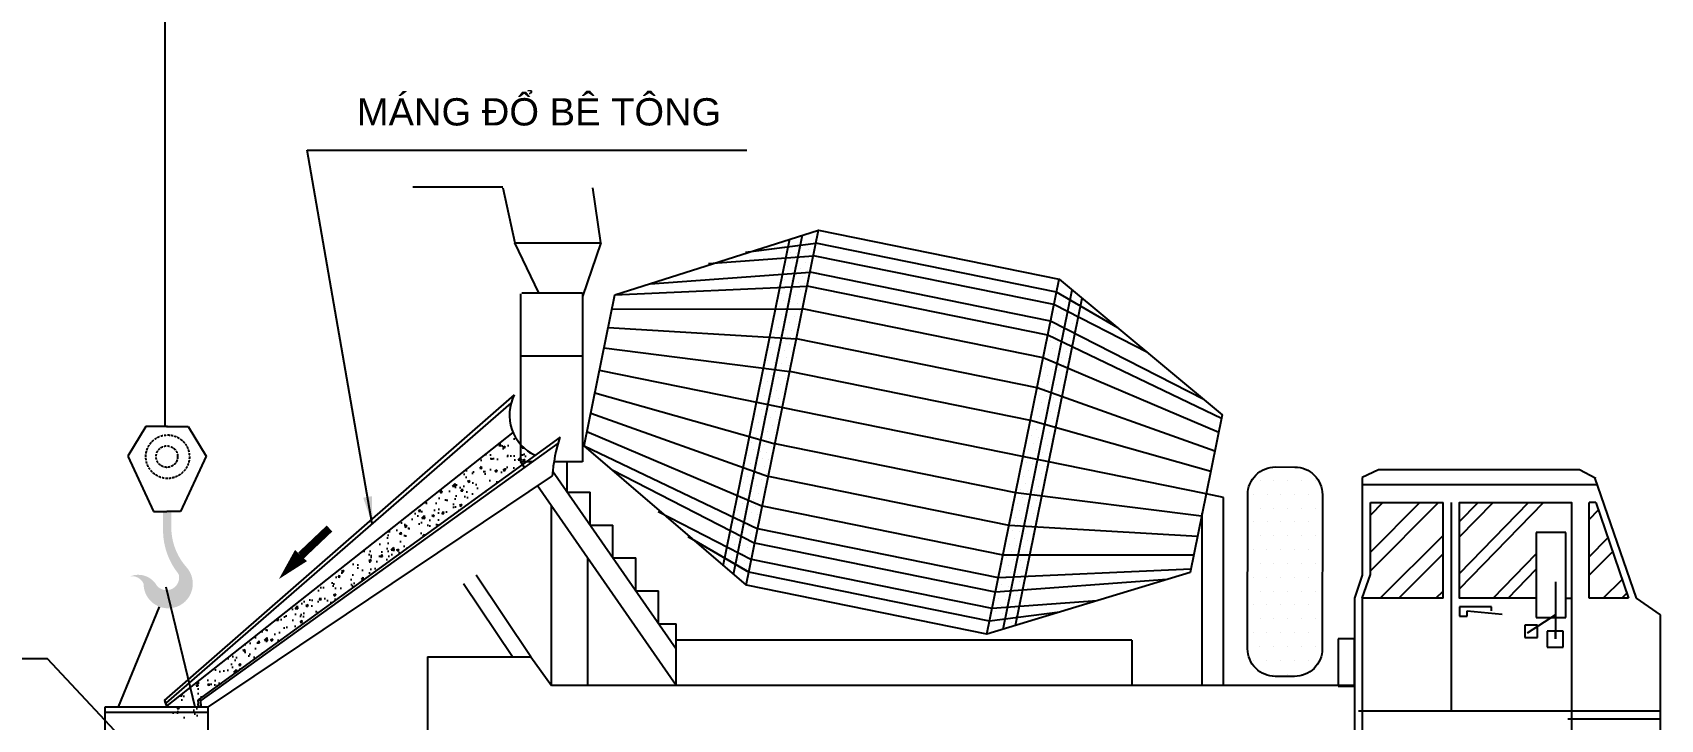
# Model space of a CAD drawing. Header units: millimetres. Extents: x -346728 to 1320345, y -537202 to -385966.
# Drawn here: x 880568 to 898455, y -429930 to -422380 of the extents above; entities that cross this region are included whole.
import ezdxf
from ezdxf.enums import TextEntityAlignment as Align

# ---------------------------------------------------------------- set-up
doc = ezdxf.new("R2010")
doc.units = ezdxf.units.MM
doc.header["$LTSCALE"] = 100
doc.linetypes.add('DASHED2', pattern=[0.375, 0.25, -0.125])
for name, color, linetype in [('01', 8, 'Continuous'), ('0275', 1, 'Continuous'), ('9', 9, 'Continuous'), ('A-TEXT', 7, 'Continuous'), ('coc', 4, 'Continuous'), ('DUONG-BAO', 2, 'Continuous'), ('manh', 4, 'Continuous')]:
    doc.layers.add(name, color=color, linetype=linetype)
doc.layers.add('TEXT', color=8, linetype='Continuous', lineweight=25)
doc.styles.add('VnArialH', font='VHARIAL.TTF')
doc.dimstyles.new('KT1', dxfattribs={"dimtxt": 250, "dimasz": 1000, "dimexe": 100, "dimexo": 100, "dimgap": 50, "dimtad": 1, "dimdec": 0, "dimzin": 2, "dimdsep": 46, "dimtxsty": 'Standard', "dimblk2": 'OBLIQUE', "dimcen": 0.09, "dimdle": 100, "dimclrt": 2, "dimadec": 0, "dimazin": 0, "dimtfac": 1, "dimtdec": 0, "dimtofl": 0, "dimtmove": 0, "dimatfit": 3, "dimfxl": 1, "dimtolj": 1, "dimtzin": 2, "dimarcsym": 0})

# ---------------------------------------------------------------- blocks, each defined once
blk = doc.blocks.new('*X194')
at = {"color": 0}
for p, q in [((409.463, 333.096), (412.311, 335.944)), ((409.463, 332.035), (413.372, 335.944)), ((409.463, 335.217), (410.19, 335.944)), ((421.938, 334.964), (422.481, 335.507)), ((410.017, 330.468), (413.609, 334.059)), ((421.938, 332.842), (423.017, 333.922)), ((411.078, 330.468), (413.609, 332.999)), ((421.938, 331.782), (423.286, 333.129)), ((413.199, 330.468), (413.609, 330.877)), ((422.745, 330.468), (423.822, 331.544)), ((423.806, 330.468), (424.09, 330.752))]:
    blk.add_line(p, q, dxfattribs=at)
blk = doc.blocks.new('*X197')
at = {"color": 0}
for p, q in [((528.375, 224.25), (528.375, 224.25)), ((528.75, 225), (528.75, 225)), ((529.125, 224.25), (529.125, 224.25)), ((529.5, 225), (529.5, 225)), ((529.875, 224.25), (529.875, 224.25)), ((530.25, 225), (530.25, 225)), ((530.625, 224.25), (530.625, 224.25)), ((531.375, 224.25), (531.375, 224.25)), ((528, 223.5), (528, 223.5)), ((528.75, 223.5), (528.75, 223.5)), ((529.5, 223.5), (529.5, 223.5)), ((530.25, 223.5), (530.25, 223.5)), ((531, 223.5), (531, 223.5)), ((528.375, 222.75), (528.375, 222.75)), ((529.125, 222.75), (529.125, 222.75)), ((529.875, 222.75), (529.875, 222.75)), ((530.625, 222.75), (530.625, 222.75)), ((531.375, 222.75), (531.375, 222.75)), ((528, 222), (528, 222)), ((528.75, 222), (528.75, 222)), ((529.5, 222), (529.5, 222)), ((530.25, 222), (530.25, 222)), ((531, 222), (531, 222)), ((528.375, 221.25), (528.375, 221.25)), ((529.125, 221.25), (529.125, 221.25)), ((529.875, 221.25), (529.875, 221.25)), ((530.625, 221.25), (530.625, 221.25)), ((531.375, 221.25), (531.375, 221.25)), ((528, 220.5), (528, 220.5)), ((528.375, 219.75), (528.375, 219.75)), ((528.75, 220.5), (528.75, 220.5)), ((529.125, 219.75), (529.125, 219.75)), ((529.5, 220.5), (529.5, 220.5)), ((529.875, 219.75), (529.875, 219.75)), ((530.25, 220.5), (530.25, 220.5)), ((530.625, 219.75), (530.625, 219.75)), ((531, 220.5), (531, 220.5)), ((531.375, 219.75), (531.375, 219.75)), ((528, 219), (528, 219)), ((528.75, 219), (528.75, 219)), ((529.5, 219), (529.5, 219)), ((530.25, 219), (530.25, 219)), ((531, 219), (531, 219)), ((528.375, 218.25), (528.375, 218.25)), ((529.125, 218.25), (529.125, 218.25)), ((529.875, 218.25), (529.875, 218.25)), ((530.625, 218.25), (530.625, 218.25)), ((531.375, 218.25), (531.375, 218.25)), ((528, 217.5), (528, 217.5)), ((528.75, 217.5), (528.75, 217.5)), ((529.5, 217.5), (529.5, 217.5)), ((530.25, 217.5), (530.25, 217.5)), ((531, 217.5), (531, 217.5)), ((528.375, 216.75), (528.375, 216.75)), ((529.125, 216.75), (529.125, 216.75)), ((529.875, 216.75), (529.875, 216.75)), ((530.625, 216.75), (530.625, 216.75)), ((531.375, 216.75), (531.375, 216.75)), ((528, 216), (528, 216)), ((528.75, 216), (528.75, 216)), ((529.5, 216), (529.5, 216)), ((530.25, 216), (530.25, 216)), ((531, 216), (531, 216)), ((528, 214.5), (528, 214.5)), ((528.375, 215.25), (528.375, 215.25)), ((528.75, 214.5), (528.75, 214.5)), ((529.125, 215.25), (529.125, 215.25)), ((529.5, 214.5), (529.5, 214.5)), ((529.875, 215.25), (529.875, 215.25)), ((530.25, 214.5), (530.25, 214.5)), ((530.625, 215.25), (530.625, 215.25)), ((531, 214.5), (531, 214.5)), ((531.375, 215.25), (531.375, 215.25))]:
    blk.add_line(p, q, dxfattribs=at)
blk = doc.blocks.new('*X195')
at = {"color": 0}
for p, q in [((541.875, 228), (541.875, 228)), ((542.0625, 228.375), (542.0625, 228.375)), ((542.25, 228), (542.25, 228)), ((542.4375, 228.375), (542.4375, 228.375)), ((542.625, 228), (542.625, 228)), ((542.8125, 228.375), (542.8125, 228.375)), ((543, 228), (543, 228)), ((543.1875, 228.375), (543.1875, 228.375)), ((541.875, 227.25), (541.875, 227.25)), ((542.0625, 227.625), (542.0625, 227.625)), ((542.0625, 226.875), (542.0625, 226.875)), ((542.25, 227.25), (542.25, 227.25)), ((542.4375, 227.625), (542.4375, 227.625)), ((542.4375, 226.875), (542.4375, 226.875)), ((542.625, 227.25), (542.625, 227.25)), ((542.8125, 227.625), (542.8125, 227.625)), ((542.8125, 226.875), (542.8125, 226.875)), ((543, 227.25), (543, 227.25)), ((543.1875, 227.625), (543.1875, 227.625)), ((543.1875, 226.875), (543.1875, 226.875)), ((541.875, 226.5), (541.875, 226.5)), ((542.0625, 226.125), (542.0625, 226.125)), ((542.25, 226.5), (542.25, 226.5)), ((542.4375, 226.125), (542.4375, 226.125)), ((542.625, 226.5), (542.625, 226.5)), ((542.8125, 226.125), (542.8125, 226.125)), ((543, 226.5), (543, 226.5)), ((543.1875, 226.125), (543.1875, 226.125)), ((541.875, 225.75), (541.875, 225.75)), ((542.0625, 225.375), (542.0625, 225.375)), ((542.25, 225.75), (542.25, 225.75)), ((542.4375, 225.375), (542.4375, 225.375)), ((542.625, 225.75), (542.625, 225.75)), ((542.8125, 225.375), (542.8125, 225.375)), ((543, 225.75), (543, 225.75)), ((543.1875, 225.375), (543.1875, 225.375)), ((541.875, 225), (541.875, 225)), ((541.875, 224.25), (541.875, 224.25)), ((542.0625, 224.625), (542.0625, 224.625)), ((542.25, 225), (542.25, 225)), ((542.25, 224.25), (542.25, 224.25)), ((542.4375, 224.625), (542.4375, 224.625)), ((542.625, 225), (542.625, 225)), ((542.625, 224.25), (542.625, 224.25)), ((542.8125, 224.625), (542.8125, 224.625)), ((543, 225), (543, 225)), ((543, 224.25), (543, 224.25)), ((543.1875, 224.625), (543.1875, 224.625)), ((541.875, 223.5), (541.875, 223.5)), ((542.0625, 223.875), (542.0625, 223.875)), ((542.25, 223.5), (542.25, 223.5)), ((542.4375, 223.875), (542.4375, 223.875)), ((542.625, 223.5), (542.625, 223.5)), ((542.8125, 223.875), (542.8125, 223.875)), ((543, 223.5), (543, 223.5)), ((543.1875, 223.875), (543.1875, 223.875)), ((541.875, 222.75), (541.875, 222.75)), ((542.0625, 223.125), (542.0625, 223.125)), ((542.0625, 222.375), (542.0625, 222.375)), ((542.25, 222.75), (542.25, 222.75)), ((542.4375, 223.125), (542.4375, 223.125)), ((542.4375, 222.375), (542.4375, 222.375)), ((542.625, 222.75), (542.625, 222.75)), ((542.8125, 223.125), (542.8125, 223.125)), ((542.8125, 222.375), (542.8125, 222.375)), ((543, 222.75), (543, 222.75)), ((543.1875, 223.125), (543.1875, 223.125)), ((543.1875, 222.375), (543.1875, 222.375)), ((541.875, 222), (541.875, 222)), ((542.0625, 221.625), (542.0625, 221.625)), ((542.25, 222), (542.25, 222)), ((542.4375, 221.625), (542.4375, 221.625)), ((542.625, 222), (542.625, 222)), ((542.8125, 221.625), (542.8125, 221.625)), ((543, 222), (543, 222)), ((543.1875, 221.625), (543.1875, 221.625)), ((541.875, 221.25), (541.875, 221.25)), ((542.0625, 220.875), (542.0625, 220.875)), ((542.25, 221.25), (542.25, 221.25)), ((542.4375, 220.875), (542.4375, 220.875)), ((542.625, 221.25), (542.625, 221.25)), ((542.8125, 220.875), (542.8125, 220.875)), ((543, 221.25), (543, 221.25)), ((543.1875, 220.875), (543.1875, 220.875)), ((541.875, 220.5), (541.875, 220.5)), ((541.875, 219.75), (541.875, 219.75)), ((542.0625, 220.125), (542.0625, 220.125)), ((542.25, 220.5), (542.25, 220.5)), ((542.25, 219.75), (542.25, 219.75)), ((542.4375, 220.125), (542.4375, 220.125)), ((542.625, 220.5), (542.625, 220.5)), ((542.625, 219.75), (542.625, 219.75)), ((542.8125, 220.125), (542.8125, 220.125)), ((543, 220.5), (543, 220.5)), ((543, 219.75), (543, 219.75)), ((543.1875, 220.125), (543.1875, 220.125)), ((541.875, 219), (541.875, 219)), ((542.0625, 219.375), (542.0625, 219.375)), ((542.25, 219), (542.25, 219)), ((542.4375, 219.375), (542.4375, 219.375)), ((542.625, 219), (542.625, 219)), ((542.8125, 219.375), (542.8125, 219.375)), ((543, 219), (543, 219)), ((543.1875, 219.375), (543.1875, 219.375)), ((541.875, 218.25), (541.875, 218.25)), ((542.0625, 218.625), (542.0625, 218.625)), ((542.25, 218.25), (542.25, 218.25)), ((542.4375, 218.625), (542.4375, 218.625)), ((542.625, 218.25), (542.625, 218.25)), ((542.8125, 218.625), (542.8125, 218.625)), ((543, 218.25), (543, 218.25)), ((543.1875, 218.625), (543.1875, 218.625)), ((541.875, 217.5), (541.875, 217.5)), ((542.0625, 217.875), (542.0625, 217.875)), ((542.0625, 217.125), (542.0625, 217.125)), ((542.25, 217.5), (542.25, 217.5)), ((542.4375, 217.875), (542.4375, 217.875)), ((542.4375, 217.125), (542.4375, 217.125)), ((542.625, 217.5), (542.625, 217.5)), ((542.8125, 217.875), (542.8125, 217.875)), ((542.8125, 217.125), (542.8125, 217.125)), ((543, 217.5), (543, 217.5)), ((543.1875, 217.875), (543.1875, 217.875)), ((543.1875, 217.125), (543.1875, 217.125)), ((541.875, 216.75), (541.875, 216.75)), ((542.0625, 216.375), (542.0625, 216.375)), ((542.25, 216.75), (542.25, 216.75)), ((542.4375, 216.375), (542.4375, 216.375)), ((542.625, 216.75), (542.625, 216.75)), ((542.8125, 216.375), (542.8125, 216.375)), ((543, 216.75), (543, 216.75)), ((543.1875, 216.375), (543.1875, 216.375)), ((541.875, 216), (541.875, 216)), ((542.0625, 215.625), (542.0625, 215.625)), ((542.25, 216), (542.25, 216)), ((542.4375, 215.625), (542.4375, 215.625)), ((542.625, 216), (542.625, 216)), ((542.8125, 215.625), (542.8125, 215.625)), ((543, 216), (543, 216)), ((543.1875, 215.625), (543.1875, 215.625)), ((541.875, 215.25), (541.875, 215.25)), ((541.875, 214.5), (541.875, 214.5)), ((542.0625, 214.875), (542.0625, 214.875)), ((542.25, 215.25), (542.25, 215.25)), ((542.25, 214.5), (542.25, 214.5)), ((542.4375, 214.875), (542.4375, 214.875)), ((542.625, 215.25), (542.625, 215.25)), ((542.625, 214.5), (542.625, 214.5)), ((542.8125, 214.875), (542.8125, 214.875)), ((543, 215.25), (543, 215.25)), ((543, 214.5), (543, 214.5)), ((543.1875, 214.875), (543.1875, 214.875)), ((541.875, 213.75), (541.875, 213.75)), ((542.0625, 214.125), (542.0625, 214.125)), ((542.25, 213.75), (542.25, 213.75)), ((542.4375, 214.125), (542.4375, 214.125)), ((542.625, 213.75), (542.625, 213.75)), ((542.8125, 214.125), (542.8125, 214.125)), ((543, 213.75), (543, 213.75)), ((543.1875, 214.125), (543.1875, 214.125)), ((541.875, 213), (541.875, 213)), ((542.0625, 213.375), (542.0625, 213.375)), ((542.25, 213), (542.25, 213)), ((542.4375, 213.375), (542.4375, 213.375)), ((542.625, 213), (542.625, 213)), ((542.8125, 213.375), (542.8125, 213.375)), ((543, 213), (543, 213)), ((543.1875, 213.375), (543.1875, 213.375)), ((541.875, 212.25), (541.875, 212.25)), ((542.0625, 212.625), (542.0625, 212.625)), ((542.0625, 211.875), (542.0625, 211.875)), ((542.25, 212.25), (542.25, 212.25)), ((542.4375, 212.625), (542.4375, 212.625)), ((542.4375, 211.875), (542.4375, 211.875)), ((542.625, 212.25), (542.625, 212.25)), ((542.8125, 212.625), (542.8125, 212.625)), ((542.8125, 211.875), (542.8125, 211.875)), ((543, 212.25), (543, 212.25)), ((543.1875, 212.625), (543.1875, 212.625)), ((543.1875, 211.875), (543.1875, 211.875)), ((541.875, 211.5), (541.875, 211.5)), ((542.0625, 211.125), (542.0625, 211.125)), ((542.25, 211.5), (542.25, 211.5)), ((542.4375, 211.125), (542.4375, 211.125)), ((542.625, 211.5), (542.625, 211.5)), ((542.8125, 211.125), (542.8125, 211.125)), ((543, 211.5), (543, 211.5)), ((543.1875, 211.125), (543.1875, 211.125)), ((541.875, 210.75), (541.875, 210.75)), ((542.25, 210.75), (542.25, 210.75)), ((542.625, 210.75), (542.625, 210.75)), ((543, 210.75), (543, 210.75))]:
    blk.add_line(p, q, dxfattribs=at)
blk = doc.blocks.new('*X196')
at = {"color": 0}
for p, q in [((556.6875, 228.375), (556.6875, 228.375)), ((556.875, 228), (556.875, 228)), ((557.0625, 228.375), (557.0625, 228.375)), ((557.25, 228), (557.25, 228)), ((557.4375, 228.375), (557.4375, 228.375)), ((557.625, 228), (557.625, 228)), ((557.8125, 228.375), (557.8125, 228.375)), ((556.6875, 227.625), (556.6875, 227.625)), ((556.6875, 226.875), (556.6875, 226.875)), ((556.875, 227.25), (556.875, 227.25)), ((557.0625, 227.625), (557.0625, 227.625)), ((557.0625, 226.875), (557.0625, 226.875)), ((557.25, 227.25), (557.25, 227.25)), ((557.4375, 227.625), (557.4375, 227.625)), ((557.4375, 226.875), (557.4375, 226.875)), ((557.625, 227.25), (557.625, 227.25)), ((557.8125, 227.625), (557.8125, 227.625)), ((557.8125, 226.875), (557.8125, 226.875)), ((556.6875, 226.125), (556.6875, 226.125)), ((556.875, 226.5), (556.875, 226.5)), ((557.0625, 226.125), (557.0625, 226.125)), ((557.25, 226.5), (557.25, 226.5)), ((557.4375, 226.125), (557.4375, 226.125)), ((557.625, 226.5), (557.625, 226.5)), ((557.8125, 226.125), (557.8125, 226.125)), ((556.6875, 225.375), (556.6875, 225.375)), ((556.875, 225.75), (556.875, 225.75)), ((557.0625, 225.375), (557.0625, 225.375)), ((557.25, 225.75), (557.25, 225.75)), ((557.4375, 225.375), (557.4375, 225.375)), ((557.625, 225.75), (557.625, 225.75)), ((557.8125, 225.375), (557.8125, 225.375)), ((556.6875, 224.625), (556.6875, 224.625)), ((556.875, 225), (556.875, 225)), ((556.875, 224.25), (556.875, 224.25)), ((557.0625, 224.625), (557.0625, 224.625)), ((557.25, 225), (557.25, 225)), ((557.25, 224.25), (557.25, 224.25)), ((557.4375, 224.625), (557.4375, 224.625)), ((557.625, 225), (557.625, 225)), ((557.625, 224.25), (557.625, 224.25)), ((557.8125, 224.625), (557.8125, 224.625)), ((556.6875, 223.875), (556.6875, 223.875)), ((556.875, 223.5), (556.875, 223.5)), ((557.0625, 223.875), (557.0625, 223.875)), ((557.25, 223.5), (557.25, 223.5)), ((557.4375, 223.875), (557.4375, 223.875)), ((557.625, 223.5), (557.625, 223.5)), ((557.8125, 223.875), (557.8125, 223.875)), ((556.6875, 223.125), (556.6875, 223.125)), ((556.6875, 222.375), (556.6875, 222.375)), ((556.875, 222.75), (556.875, 222.75)), ((557.0625, 223.125), (557.0625, 223.125)), ((557.0625, 222.375), (557.0625, 222.375)), ((557.25, 222.75), (557.25, 222.75)), ((557.4375, 223.125), (557.4375, 223.125)), ((557.4375, 222.375), (557.4375, 222.375)), ((557.625, 222.75), (557.625, 222.75)), ((557.8125, 223.125), (557.8125, 223.125)), ((557.8125, 222.375), (557.8125, 222.375)), ((556.6875, 221.625), (556.6875, 221.625)), ((556.875, 222), (556.875, 222)), ((557.0625, 221.625), (557.0625, 221.625)), ((557.25, 222), (557.25, 222)), ((557.4375, 221.625), (557.4375, 221.625)), ((557.625, 222), (557.625, 222)), ((557.8125, 221.625), (557.8125, 221.625)), ((556.6875, 220.875), (556.6875, 220.875)), ((556.875, 221.25), (556.875, 221.25)), ((557.0625, 220.875), (557.0625, 220.875)), ((557.25, 221.25), (557.25, 221.25)), ((557.4375, 220.875), (557.4375, 220.875)), ((557.625, 221.25), (557.625, 221.25)), ((557.8125, 220.875), (557.8125, 220.875)), ((556.6875, 220.125), (556.6875, 220.125)), ((556.875, 220.5), (556.875, 220.5)), ((556.875, 219.75), (556.875, 219.75)), ((557.0625, 220.125), (557.0625, 220.125)), ((557.25, 220.5), (557.25, 220.5)), ((557.25, 219.75), (557.25, 219.75)), ((557.4375, 220.125), (557.4375, 220.125)), ((557.625, 220.5), (557.625, 220.5)), ((557.625, 219.75), (557.625, 219.75)), ((557.8125, 220.125), (557.8125, 220.125)), ((556.6875, 219.375), (556.6875, 219.375)), ((556.875, 219), (556.875, 219)), ((557.0625, 219.375), (557.0625, 219.375)), ((557.25, 219), (557.25, 219)), ((557.4375, 219.375), (557.4375, 219.375)), ((557.625, 219), (557.625, 219)), ((557.8125, 219.375), (557.8125, 219.375)), ((556.6875, 218.625), (556.6875, 218.625)), ((556.875, 218.25), (556.875, 218.25)), ((557.0625, 218.625), (557.0625, 218.625)), ((557.25, 218.25), (557.25, 218.25)), ((557.4375, 218.625), (557.4375, 218.625)), ((557.625, 218.25), (557.625, 218.25)), ((557.8125, 218.625), (557.8125, 218.625)), ((556.6875, 217.875), (556.6875, 217.875)), ((556.6875, 217.125), (556.6875, 217.125)), ((556.875, 217.5), (556.875, 217.5)), ((557.0625, 217.875), (557.0625, 217.875)), ((557.0625, 217.125), (557.0625, 217.125)), ((557.25, 217.5), (557.25, 217.5)), ((557.4375, 217.875), (557.4375, 217.875)), ((557.4375, 217.125), (557.4375, 217.125)), ((557.625, 217.5), (557.625, 217.5)), ((557.8125, 217.875), (557.8125, 217.875)), ((557.8125, 217.125), (557.8125, 217.125)), ((556.6875, 216.375), (556.6875, 216.375)), ((556.875, 216.75), (556.875, 216.75)), ((557.0625, 216.375), (557.0625, 216.375)), ((557.25, 216.75), (557.25, 216.75)), ((557.4375, 216.375), (557.4375, 216.375)), ((557.625, 216.75), (557.625, 216.75)), ((557.8125, 216.375), (557.8125, 216.375)), ((556.6875, 215.625), (556.6875, 215.625)), ((556.875, 216), (556.875, 216)), ((557.0625, 215.625), (557.0625, 215.625)), ((557.25, 216), (557.25, 216)), ((557.4375, 215.625), (557.4375, 215.625)), ((557.625, 216), (557.625, 216)), ((557.8125, 215.625), (557.8125, 215.625)), ((556.6875, 214.875), (556.6875, 214.875)), ((556.875, 215.25), (556.875, 215.25)), ((556.875, 214.5), (556.875, 214.5)), ((557.0625, 214.875), (557.0625, 214.875)), ((557.25, 215.25), (557.25, 215.25)), ((557.25, 214.5), (557.25, 214.5)), ((557.4375, 214.875), (557.4375, 214.875)), ((557.625, 215.25), (557.625, 215.25)), ((557.625, 214.5), (557.625, 214.5)), ((557.8125, 214.875), (557.8125, 214.875)), ((556.6875, 214.125), (556.6875, 214.125)), ((556.875, 213.75), (556.875, 213.75)), ((557.0625, 214.125), (557.0625, 214.125)), ((557.25, 213.75), (557.25, 213.75)), ((557.4375, 214.125), (557.4375, 214.125)), ((557.625, 213.75), (557.625, 213.75)), ((557.8125, 214.125), (557.8125, 214.125)), ((556.6875, 213.375), (556.6875, 213.375)), ((556.875, 213), (556.875, 213)), ((557.0625, 213.375), (557.0625, 213.375)), ((557.25, 213), (557.25, 213)), ((557.4375, 213.375), (557.4375, 213.375)), ((557.625, 213), (557.625, 213)), ((557.8125, 213.375), (557.8125, 213.375)), ((556.6875, 212.625), (556.6875, 212.625)), ((556.6875, 211.875), (556.6875, 211.875)), ((556.875, 212.25), (556.875, 212.25)), ((557.0625, 212.625), (557.0625, 212.625)), ((557.0625, 211.875), (557.0625, 211.875)), ((557.25, 212.25), (557.25, 212.25)), ((557.4375, 212.625), (557.4375, 212.625)), ((557.4375, 211.875), (557.4375, 211.875)), ((557.625, 212.25), (557.625, 212.25)), ((557.8125, 212.625), (557.8125, 212.625)), ((557.8125, 211.875), (557.8125, 211.875)), ((556.6875, 211.125), (556.6875, 211.125)), ((556.875, 211.5), (556.875, 211.5)), ((557.0625, 211.125), (557.0625, 211.125)), ((557.25, 211.5), (557.25, 211.5)), ((557.4375, 211.125), (557.4375, 211.125)), ((557.625, 211.5), (557.625, 211.5)), ((557.8125, 211.125), (557.8125, 211.125)), ((556.875, 210.75), (556.875, 210.75)), ((557.25, 210.75), (557.25, 210.75)), ((557.625, 210.75), (557.625, 210.75))]:
    blk.add_line(p, q, dxfattribs=at)
blk = doc.blocks.new('_OBLIQUE')
at = {"color": 0, "linetype": 'ByBlock'}
blk.add_line((-0.5, -0.5), (0.5, 0.5), dxfattribs=at)

msp = doc.modelspace()

# ---------------------------------------------------------------- hatches: boundary and pattern name
at = {"layer": '01'}
h = msp.add_hatch(dxfattribs=at)
h.set_pattern_fill('AR-CONC', color=256, scale=36, style=0)
h.set_pattern_definition([(50, (615641.17, -477891.32), (258.21367, -22.59077), [27, -297]), (355, (615641.17, -477891.32), (-49.95048, 270.78917), [21.6, -237.6]), (100.4514, (615662.69, -477893.2), (208.26338, 248.19824), [22.94647, -252.41116]), (46.1842, (615641.17, -477819.32), (384.20678, -59.58685), [40.5, -445.5]), (96.6356, (615673.2, -477824.3), (336.47857, 350.68243), [34.4197, -378.6167]), (351.1842, (615641.17, -477819.32), (336.4783, 350.6827), [32.4, -356.4]), (21, (615677.17, -477837.32), (214.88654, -144.9428), [27, -297]), (326, (615677.17, -477837.32), (87.59352, 261.05402), [21.6, -237.6]), (71.4514, (615695.07, -477849.4), (302.48015, 116.11098), [22.94647, -252.41116]), (37.5, (615641.17, -477891.32), (4.377548, 119.841787), [0, -234.72, 0, -241.2, 0, -238.5]), (7.5, (615641.17, -477891.32), (94.705033, 141.988216), [0, -137.52, 0, -229.32, 0, -90.9]), (327.5, (615560.89, -477891.32), (192.176077, -8.119754), [0, -90, 0, -280.8, 0, -372.6]), (317.5, (615524.89, -477891.32), (209.94702, 36.03779), [0, -117, 0, -186.48, 0, -264.6])])
h.paths.add_polyline_path([(886091.6, -427025.8, -0.186435), (885846.7, -426774.5), (882042.8, -429780.3, 0.3887103), (882401.9, -429897.8), (882387.2, -429713.4)])
at = {"layer": 'manh'}
h = msp.add_hatch(dxfattribs=at)
h.set_pattern_fill('ANSI37', color=256, scale=1.8, style=0)
h.set_pattern_definition([(45, (825904.6487, -450874.5175), (-0.1590990258, 0.1590990258), []), (135, (825904.6487, -450874.5175), (-0.1590990258, -0.1590990258), [])])
h.paths.add_polyline_path([(882260.8, -428258.2, -0.1675092), (882093.5, -427861.1), (882093.5, -427644), (882044.9, -427644), (882001.4, -427644), (882001.4, -427861.1, 0.1669187), (882173.1, -428332.9, -0.4974957), (882039.4, -428508.9), (882078.5, -428707.4, 0.6198401)])
h.paths.add_polyline_path([(882039.4, -428508.9, -0.2150261), (881935.6, -428461.9, 0.3838676), (881637.5, -428357.6, -0.3456423), (881787.5, -428437.5, 0.4364529), (882078.5, -428707.4)])

# ---------------------------------------------------------------- linework, layer by layer
at = {"layer": '01', "color": 8}
for p, q in [((896247.7, -427753.8, -881.1), (896451.5, -427543.4, -881.1)), ((896247.7, -428324.2, -881.1), (897003.8, -427543.4, -881.1)), ((896247.7, -428494.8, -881.1), (897169.1, -427543.4, -881.1)), ((896247.7, -427924.4, -881.1), (896616.7, -427543.4, -881.1))]:
    msp.add_line(p, q, dxfattribs=at)
at = {"layer": '01'}
msp.add_line((882415.7, -429719.6, -881.1), (882387.2, -429713.4, -881.1), dxfattribs=at)
at = {"layer": '01', "color": 7}
for p, q in [((882393.4, -429790.9, -881.1), (882387.2, -429713.4, -881.1)), ((882420.7, -429790.9, -881.1), (882415.7, -429719.6, -881.1))]:
    msp.add_line(p, q, dxfattribs=at)
at = {"layer": '0275', "color": 2}
for p, q in [((885734, -424078.8, -881.1), (884745.7, -424078.8, -881.1)), ((885735.9, -424087.5, -881.1), (885868.7, -424691.7, -881.1)), ((886812.7, -424691.7, -881.1), (886724.2, -424087.5, -881.1)), ((885868.7, -424691.7, -881.1), (886812.7, -424691.7, -881.1)), ((886131, -425241, -881.1), (885868.7, -424691.7, -881.1)), ((886812.7, -424691.7, -881.1), (886611.3, -425282.1, -881.1)), ((885932.8, -427098, -881.1), (885932.8, -425252.7, -881.1)), ((885944.5, -425241, -881.1), (886611.3, -425241, -881.1)), ((886611.3, -425241, -881.1), (886611.3, -427098, -881.1)), ((885932.8, -425933.7, -881.1), (886611.3, -425933.7, -881.1)), ((885861.6, -426360.2, -881.1), (882013.8, -429722.3, -881.1)), ((885974.9, -427158.7, -881.1), (885932.8, -427098, -881.1)), ((886059.2, -427098, -881.1), (885932.8, -427098, -881.1)), ((886611.3, -427098, -881.1), (886296.8, -427098, -881.1)), ((886443, -427432.8, -881.1), (886443, -427098, -881.1)), ((886277.8, -427252.7, -881.1), (882499.1, -429790.9, -881.1)), ((887640.3, -429155.6, -881.1), (886282.6, -427202, -881.1)), ((895358.5, -427186.7, -881.1), (895177.6, -427269.4, -881.1)), ((895177.6, -427269.4, -881.1), (895177.6, -428344.7, -881.1)), ((895177.6, -427269.4, -881.1), (895177.6, -427347, -881.1)), ((897566.1, -427186.7, -881.1), (895358.5, -427186.7, -881.1)), ((897747, -427279.7, -881.1), (897566.1, -427186.7, -881.1)), ((898191.6, -428598.1, -881.1), (897735.7, -427269.4, -881.1)), ((887640.3, -429555.1, -881.1), (886117.2, -427363.4, -881.1)), ((886443, -427432.8, -881.1), (886694, -427432.8, -881.1)), ((886694, -427794, -881.1), (886694, -427432.8, -881.1)), ((893655.2, -427488.5, -881.1), (893464.2, -427449.6, -881.1)), ((893655.2, -429555.1, -881.1), (893655.2, -427488.5, -881.1)), ((895177.6, -427347, -881.1), (897762.3, -427347, -881.1)), ((886269.5, -429555.1, -881.1), (886269.5, -427582.5, -881.1)), ((893420.6, -429555.1, -881.1), (893420.6, -427664.1, -881.1)), ((895268.4, -427543.4, -881.1), (896066.8, -427543.4, -881.1)), ((896154.7, -427543.4, -881.1), (896154.7, -429838.8, -881.1)), ((897670.7, -428598.1, -881.1), (897670.7, -427543.4, -881.1)), ((897747, -427543.4, -881.1), (897670.7, -427543.4, -881.1)), ((897747, -427543.4, -881.1), (898103.7, -428598.1, -881.1)), ((886694, -427794, -881.1), (886945, -427794, -881.1)), ((886945, -428155.2, -881.1), (886945, -427794, -881.1)), ((897090.4, -427874.3, -881.1), (897090.4, -428810, -881.1)), ((897416.1, -427874.3, -881.1), (897090.4, -427874.3, -881.1)), ((897416.1, -428810, -881.1), (897416.1, -427874.3, -881.1)), ((886670, -429555.1, -881.1), (886670, -428158.8, -881.1)), ((886945, -428155.2, -881.1), (887196, -428155.2, -881.1)), ((887196, -428516.3, -881.1), (887196, -428155.2, -881.1)), ((886044.7, -429241.5, -881.1), (885443.6, -428343.5, -881.1)), ((895177.6, -428344.7, -881.1), (895094.9, -428598.1, -881.1)), ((885841, -429241.5, -881.1), (885304.3, -428439.5, -881.1)), ((887196, -428516.3, -881.1), (887447, -428516.3, -881.1)), ((887447, -428877.5, -881.1), (887447, -428516.3, -881.1)), ((897302.4, -428417.1, -881.1), (897302.4, -429042.7, -881.1)), ((895094.9, -428598.1, -881.1), (895094.9, -430273.1, -881.1)), ((895177.6, -428598.1, -881.1), (895177.6, -430314.5, -881.1)), ((896066.8, -428598.1, -881.1), (895177.6, -428598.1, -881.1)), ((896247.7, -428691.1, -881.1), (896247.7, -428737.7, -881.1)), ((896599.3, -428691.1, -881.1), (896247.7, -428691.1, -881.1)), ((896247.7, -428737.7, -881.1), (896247.7, -428794.5, -881.1)), ((896330.5, -428794.5, -881.1), (896330.5, -428737.7, -881.1)), ((896330.5, -428737.7, -881.1), (896714.9, -428774.1, -881.1)), ((896599.3, -428737.7, -881.1), (896599.3, -428691.1, -881.1)), ((897416.1, -428598.1, -881.1), (897478.2, -428598.1, -881.1)), ((897478.2, -428598.1, -881.1), (897478.2, -430231.7, -881.1)), ((898103.7, -428598.1, -881.1), (897670.7, -428598.1, -881.1)), ((898455.3, -428779, -881.1), (898191.6, -428598.1, -881.1)), ((887447, -428877.5, -881.1), (887640.3, -428877.5, -881.1)), ((887640.3, -429059.9, -881.1), (887640.3, -428877.5, -881.1)), ((896247.7, -428794.5, -881.1), (896330.5, -428794.5, -881.1)), ((896966.3, -428892.8, -881.1), (896966.3, -429027.2, -881.1)), ((897105.9, -428892.8, -881.1), (896966.3, -428892.8, -881.1)), ((897302.4, -428779, -881.1), (896992.2, -428980.6, -881.1)), ((897090.4, -428810, -881.1), (897416.1, -428810, -881.1)), ((897105.9, -429027.2, -881.1), (897105.9, -428892.8, -881.1)), ((898455.3, -430273.1, -881.1), (898455.3, -428779, -881.1)), ((892646, -429056.5, -881.1), (887640.3, -429059.9, -881.1)), ((895094.9, -429042.7, -881.1), (894913.9, -429042.7, -881.1)), ((894913.9, -429042.7, -881.1), (894913.9, -429564.8, -881.1)), ((895094.9, -429564.8, -881.1), (895094.9, -429042.7, -881.1)), ((896966.3, -429027.2, -881.1), (897105.9, -429027.2, -881.1)), ((897385.1, -428960, -881.1), (897209.3, -428960, -881.1)), ((897209.3, -428960, -881.1), (897209.3, -429135.7, -881.1)), ((897302.4, -429042.7, -881.1), (897302.4, -428954.8, -881.1)), ((897385.1, -429135.7, -881.1), (897385.1, -428960, -881.1)), ((897209.3, -429135.7, -881.1), (897385.1, -429135.7, -881.1)), ((895094.9, -429555.1, -881.1), (886269.5, -429555.1, -881.1)), ((894913.9, -429564.8, -881.1), (895094.9, -429564.8, -881.1)), ((898455.3, -429838.8, -881.1), (895136.2, -429838.8, -881.1)), ((898455.3, -429926.7, -881.1), (897436.8, -429926.7, -881.1))]:
    msp.add_line(p, q, dxfattribs=at)
at = {"layer": '0275', "color": 7}
for p, q in [((885824.9, -426454.2, -881.1), (882037.3, -429748.4, -881.1)), ((885846.7, -426774.5, -881.1), (882043.9, -429779.3, -881.1)), ((886366.1, -426826.7, -881.1), (882387.2, -429713.4, -881.1)), ((886341.8, -426894.7, -881.1), (882415.7, -429719.6, -881.1))]:
    msp.add_line(p, q, dxfattribs=at)
at = {"layer": '0275', "color": 8}
for p, q in [((896616.4, -428598.1, -881.1), (897090.4, -428108.5, -881.1)), ((896781.6, -428598.1, -881.1), (897090.4, -428279.1, -881.1))]:
    msp.add_line(p, q, dxfattribs=at)
at = {"layer": '0275', "color": 2, "elevation": -881.1}
msp.add_lwpolyline([(894740.5, -427459.6), (894739, -429153, -0.4142136), (894434.6, -429456.8), (894223, -429456.6, -0.4142136), (893919.2, -429152.2), (893920.7, -427458.8, -0.4142136), (894225.1, -427155), (894436.7, -427155.2, -0.4142136)], format="xyb", close=True, dxfattribs=at)
for points in [[(895177.6, -428598.1), (895268.4, -428337.1), (895268.4, -427543.4)], [(896066.8, -428598.1), (896066.8, -427543.4)], [(897090.4, -428598.1), (896247.7, -428598.1), (896247.7, -427543.4), (897478.2, -427543.4), (897478.2, -428598.1)], [(887640.3, -429555.1), (887640.3, -429056.5)], [(892646, -429056.5), (892646, -429555.1)], [(884906.9, -429241.5), (886044.7, -429241.5), (886269.5, -429555.1)], [(884906.9, -429241.5), (884906.9, -431353.1), (885581, -431353.1)]]:
    msp.add_lwpolyline(points, dxfattribs=at)
at = {"layer": '0275', "color": 2}
for centre, radius, start, end in [((886294.4, -426583.2, -881.1), 486.9, 152.74124, 245.37949), ((888173.6, -427406.9, -881.1), 1902, 162.24493, 175.35088)]:
    msp.add_arc(centre, radius, start, end, dxfattribs=at)
at = {"layer": '9'}
msp.add_line((882024.9, -426713.9, -881.1), (882024.9, -414055.6, -881.1), dxfattribs=at)
at = {"layer": 'DUONG-BAO', "color": 7, "const_width": 90, "elevation": -881.1}
msp.add_lwpolyline([(883517.1, -428128.4), (883830.5, -427831)], dxfattribs=at)
at = {"layer": 'DUONG-BAO', "color": 7, "elevation": -881.1}
msp.add_lwpolyline([(883275.2, -428386.2, 0, 180, 0), (883517.1, -428128.4, 180, 180, 0)], format="xyseb", dxfattribs=at)
at = {"layer": 'DUONG-BAO', "color": 7, "linetype": 'DASHED2'}
for centre, radius in [((882052.1, -427042, -881.1), 239.2), ((882043.8, -427041, -881.1), 118.2)]:
    msp.add_circle(centre, radius, dxfattribs=at)
at = {"layer": 'DUONG-BAO', "color": 2}
for centre, radius, start, end in [((882286.5, -429642.9, -881.1), 279.8, 195.82539, 211.92972), ((882291.7, -429656.5, -881.1), 281.4, 192.87902, 208.52597)]:
    msp.add_arc(centre, radius, start, end, dxfattribs=at)
at = {"layer": 'manh', "color": 2}
for p, q in [((888157.9, -428242.7, -881.1), (888889.7, -424646.1, -881.1)), ((888268.4, -428334.8, -881.1), (889027.4, -424604.4, -881.1)), ((888410.4, -428453.3, -881.1), (889204.5, -424550.9, -881.1)), ((888403, -424793.2, -881.1), (889175.2, -424694.5, -881.1)), ((891054.8, -428991.4, -881.1), (891848.8, -425088.9, -881.1)), ((891231.9, -428937.8, -881.1), (891990.9, -425207.4, -881.1)), ((891369.6, -428896.2, -881.1), (892101.4, -425299.5, -881.1)), ((881811, -426710.2, -881.1), (881615.5, -427035.9, -881.1)), ((882050.1, -426710.2, -881.1), (881811, -426710.2, -881.1)), ((882039.8, -426710.2, -881.1), (882278.8, -426710.2, -881.1)), ((882278.8, -426710.2, -881.1), (882474.4, -427035.9, -881.1)), ((881615.5, -427035.9, -881.1), (881898, -427644, -881.1)), ((882474.4, -427035.9, -881.1), (882191.9, -427644, -881.1)), ((881898, -427644, -881.1), (882044.9, -427644, -881.1)), ((882191.9, -427644, -881.1), (882044.9, -427644, -881.1)), ((887767.4, -427917.1, -881.1), (888439.7, -428309.7, -881.1)), ((881365.1, -430054.4, -881.1), (881365.1, -429790.9, -881.1)), ((881365.1, -429790.9, -881.1), (882499.1, -429790.9, -881.1)), ((882499.1, -430054.4, -881.1), (882499.1, -429790.9, -881.1))]:
    msp.add_line(p, q, dxfattribs=at)
at = {"layer": 'manh', "color": 8}
for p, q in [((888403.9, -424793.4, -881.1), (889176.2, -424694.7, -881.1)), ((891819.6, -425232.6, -881.1), (889175.2, -424694.5, -881.1)), ((887996.1, -424916.7, -881.1), (889148, -424833, -881.1)), ((891791.5, -425370.8, -881.1), (889147.1, -424832.8, -881.1)), ((886964.6, -425264.3, -881.1), (889079.7, -425168.7, -881.1)), ((887353.6, -425140.5, -881.1), (889111.5, -425012.7, -881.1)), ((891723.2, -425706.6, -881.1), (889078.8, -425168.5, -881.1)), ((891754.9, -425550.5, -881.1), (889110.5, -425012.5, -881.1)), ((892491.9, -425625.2, -881.1), (891819.6, -425232.6, -881.1)), ((886933, -425419.4, -881.1), (889028.9, -425418.4, -881.1)), ((891672.4, -425956.2, -881.1), (889028, -425418.2, -881.1)), ((892819.1, -425898.1, -881.1), (891791.5, -425370.8, -881.1)), ((886891.6, -425623, -881.1), (888962.2, -425746.1, -881.1)), ((893632.8, -426621, -881.1), (891723.2, -425706.6, -881.1)), ((893437.5, -426413.8, -881.1), (891754.9, -425550.5, -881.1)), ((886846.2, -425846, -881.1), (888889.2, -426105, -881.1)), ((891605.7, -426283.9, -881.1), (888961.3, -425745.9, -881.1)), ((893601.2, -426776.2, -881.1), (891672.4, -425956.2, -881.1)), ((893464.2, -427449.6, -881.1), (886796, -426092.8, -881.1)), ((891532.7, -426642.9, -881.1), (888888.3, -426104.8, -881.1)), ((886745.8, -426339.7, -881.1), (888727.5, -426899.6, -881.1)), ((893559.8, -426979.8, -881.1), (891605.7, -426283.9, -881.1)), ((886700.4, -426562.7, -881.1), (888654.5, -427258.5, -881.1)), ((886659, -426766.3, -881.1), (888587.8, -427586.2, -881.1)), ((893514.4, -427202.8, -881.1), (891532.7, -426642.9, -881.1)), ((886627.4, -426921.4, -881.1), (888537, -427835.9, -881.1)), ((891371, -427437.4, -881.1), (888726.6, -426899.4, -881.1)), ((886937.1, -427187.3, -881.1), (888505.3, -427991.9, -881.1)), ((891298, -427796.4, -881.1), (888653.6, -427258.3, -881.1)), ((893414, -427696.4, -881.1), (891371, -427437.4, -881.1)), ((887441.1, -427644.4, -881.1), (888468.7, -428171.6, -881.1)), ((891231.3, -428124.1, -881.1), (888586.9, -427586, -881.1)), ((891180.5, -428373.7, -881.1), (888536.1, -427835.7, -881.1)), ((893368.6, -427919.4, -881.1), (891298, -427796.4, -881.1)), ((887768.3, -427917.2, -881.1), (888440.6, -428309.9, -881.1)), ((891148.7, -428529.8, -881.1), (888504.4, -427991.7, -881.1)), ((891112.2, -428709.5, -881.1), (888467.8, -428171.4, -881.1)), ((893327.2, -428123, -881.1), (891231.3, -428124.1, -881.1)), ((891084, -428847.7, -881.1), (888439.7, -428309.7, -881.1)), ((893034.9, -428392.6, -881.1), (891148.7, -428529.8, -881.1)), ((893295.6, -428278.2, -881.1), (891180.5, -428373.7, -881.1)), ((891856.3, -428749, -881.1), (891084, -428847.7, -881.1)), ((892264.1, -428625.7, -881.1), (891112.2, -428709.5, -881.1)), ((881365.1, -429850.4, -881.1), (882499.1, -429850.4, -881.1))]:
    msp.add_line(p, q, dxfattribs=at)
at = {"layer": 'manh', "color": 7, "elevation": -881.1}
msp.add_lwpolyline([(893464.2, -427449.6), (893287.9, -428316.1), (891054.8, -428991.4), (888411.4, -428453.5), (886627.4, -426921.4), (886964.6, -425264.3), (889205.4, -424551.1), (891848.8, -425088.9), (893640.5, -426583.1)], close=True, dxfattribs=at)
at = {"layer": 'TEXT', "color": 3, "linetype": 'Continuous'}
for p, q in [((882031.8, -428470.6, -881.1), (882350.6, -429790.9, -881.1)), ((881512.2, -429790.9, -881.1), (881962.6, -428690.7, -881.1))]:
    msp.add_line(p, q, dxfattribs=at)

# ---------------------------------------------------------------- block references
at = {"layer": '01', "color": 8, "xscale": 202.7187404144952, "yscale": 202.7187404144952, "zscale": 202.7187404144952, "rotation": 179.9472156953138}
msp.add_blockref('*X197', (1001740.3, -383918.3, -881.1), dxfattribs=at)
at = {"layer": '01', "color": 8, "xscale": 192.5828033937141, "yscale": 192.5828033937141, "zscale": 192.5828033937141}
msp.add_blockref('*X194', (816412.8, -492240.4, -881.1), dxfattribs=at)
at = {"layer": 'manh', "color": 8, "xscale": 202.7187404144609, "yscale": 202.7187404144609, "zscale": 202.7187404144609, "rotation": 168.4990935971161}
for name in ['*X196', '*X195']:
    msp.add_blockref(name, (1008233.1, -405403.5, -881.1), dxfattribs=at)

# ---------------------------------------------------------------- texts
at = {"layer": 'A-TEXT', "color": 2, "style": 'VnArialH'}
msp.add_text('M¸ng ®æ bª t«ng', height=300, dxfattribs=at).set_placement((886133, -423208.2, -881.1), align=Align.MIDDLE)

# ---------------------------------------------------------------- leaders
at = {"layer": 'coc'}
for points in [[(884300.8, -427779.8, -881.1), (883585.2, -423674.2, -881.1), (888418.2, -423674.2, -881.1)], [(881930.7, -430545.4, -881.1), (880732.3, -429265.2, -881.1), (876246.2, -429265.2, -881.1)]]:
    msp.add_leader(points, dimstyle='KT1', override={"dimasz": 300, "dimfxl": 0.18, "dimarcsym": 1}, dxfattribs=at)

doc.saveas('drawing.dxf')
